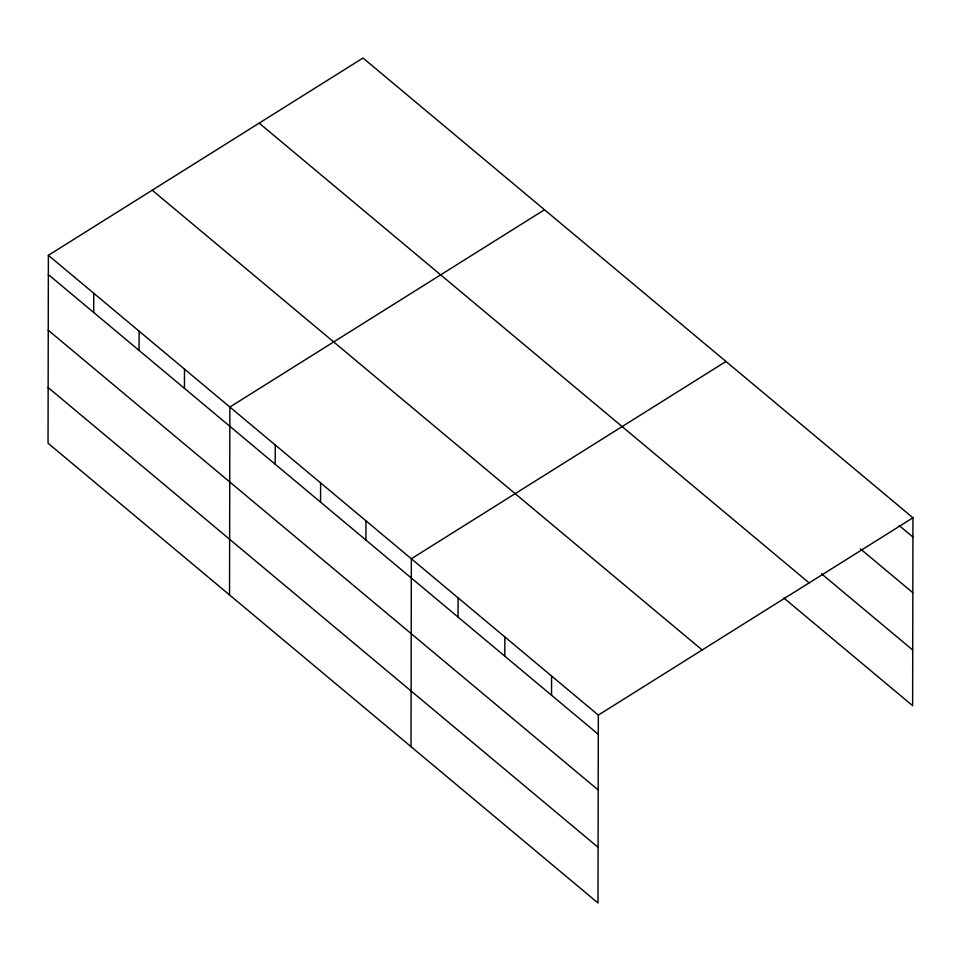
<?xml version="1.0" encoding="UTF-8"?>
<svg xmlns="http://www.w3.org/2000/svg" width="961" height="961" viewBox="0 0 961 961"><rect width="100%" height="100%" fill="white"/><g stroke="black" fill="none" stroke-linecap="round" stroke-linejoin="round"><path stroke-width="1.44" d="M48.374 255.314L48.05 443.213L597.994 902.98L598.331 715.092L48.374 255.314L363.006 58.02L912.95 517.787L912.626 705.686L783.792 597.97M93.71 312.505L93.746 293.249M139.081 350.429L139.117 331.173M184.452 388.364L184.488 369.108M229.535 594.931L229.859 407.044L544.491 209.75M275.194 464.223L275.23 444.967M320.566 502.159L320.602 482.902M365.937 540.082L365.973 520.838M411.02 746.661L411.344 558.761L725.963 361.468M458.061 617.094L458.085 597.85M504.801 656.183L504.837 636.927M551.542 695.259L551.578 676.003M598.331 715.092L912.95 517.787M899.232 525.607L912.914 537.043M860.371 548.851L912.818 592.697M821.511 573.777L912.722 650.032M259.182 123.128L809.126 582.895M152.198 190.206L702.155 649.984M48.35 274.57L598.295 734.336M48.242 330.224L598.198 789.99M48.146 387.559L598.09 847.326"/></g></svg>
